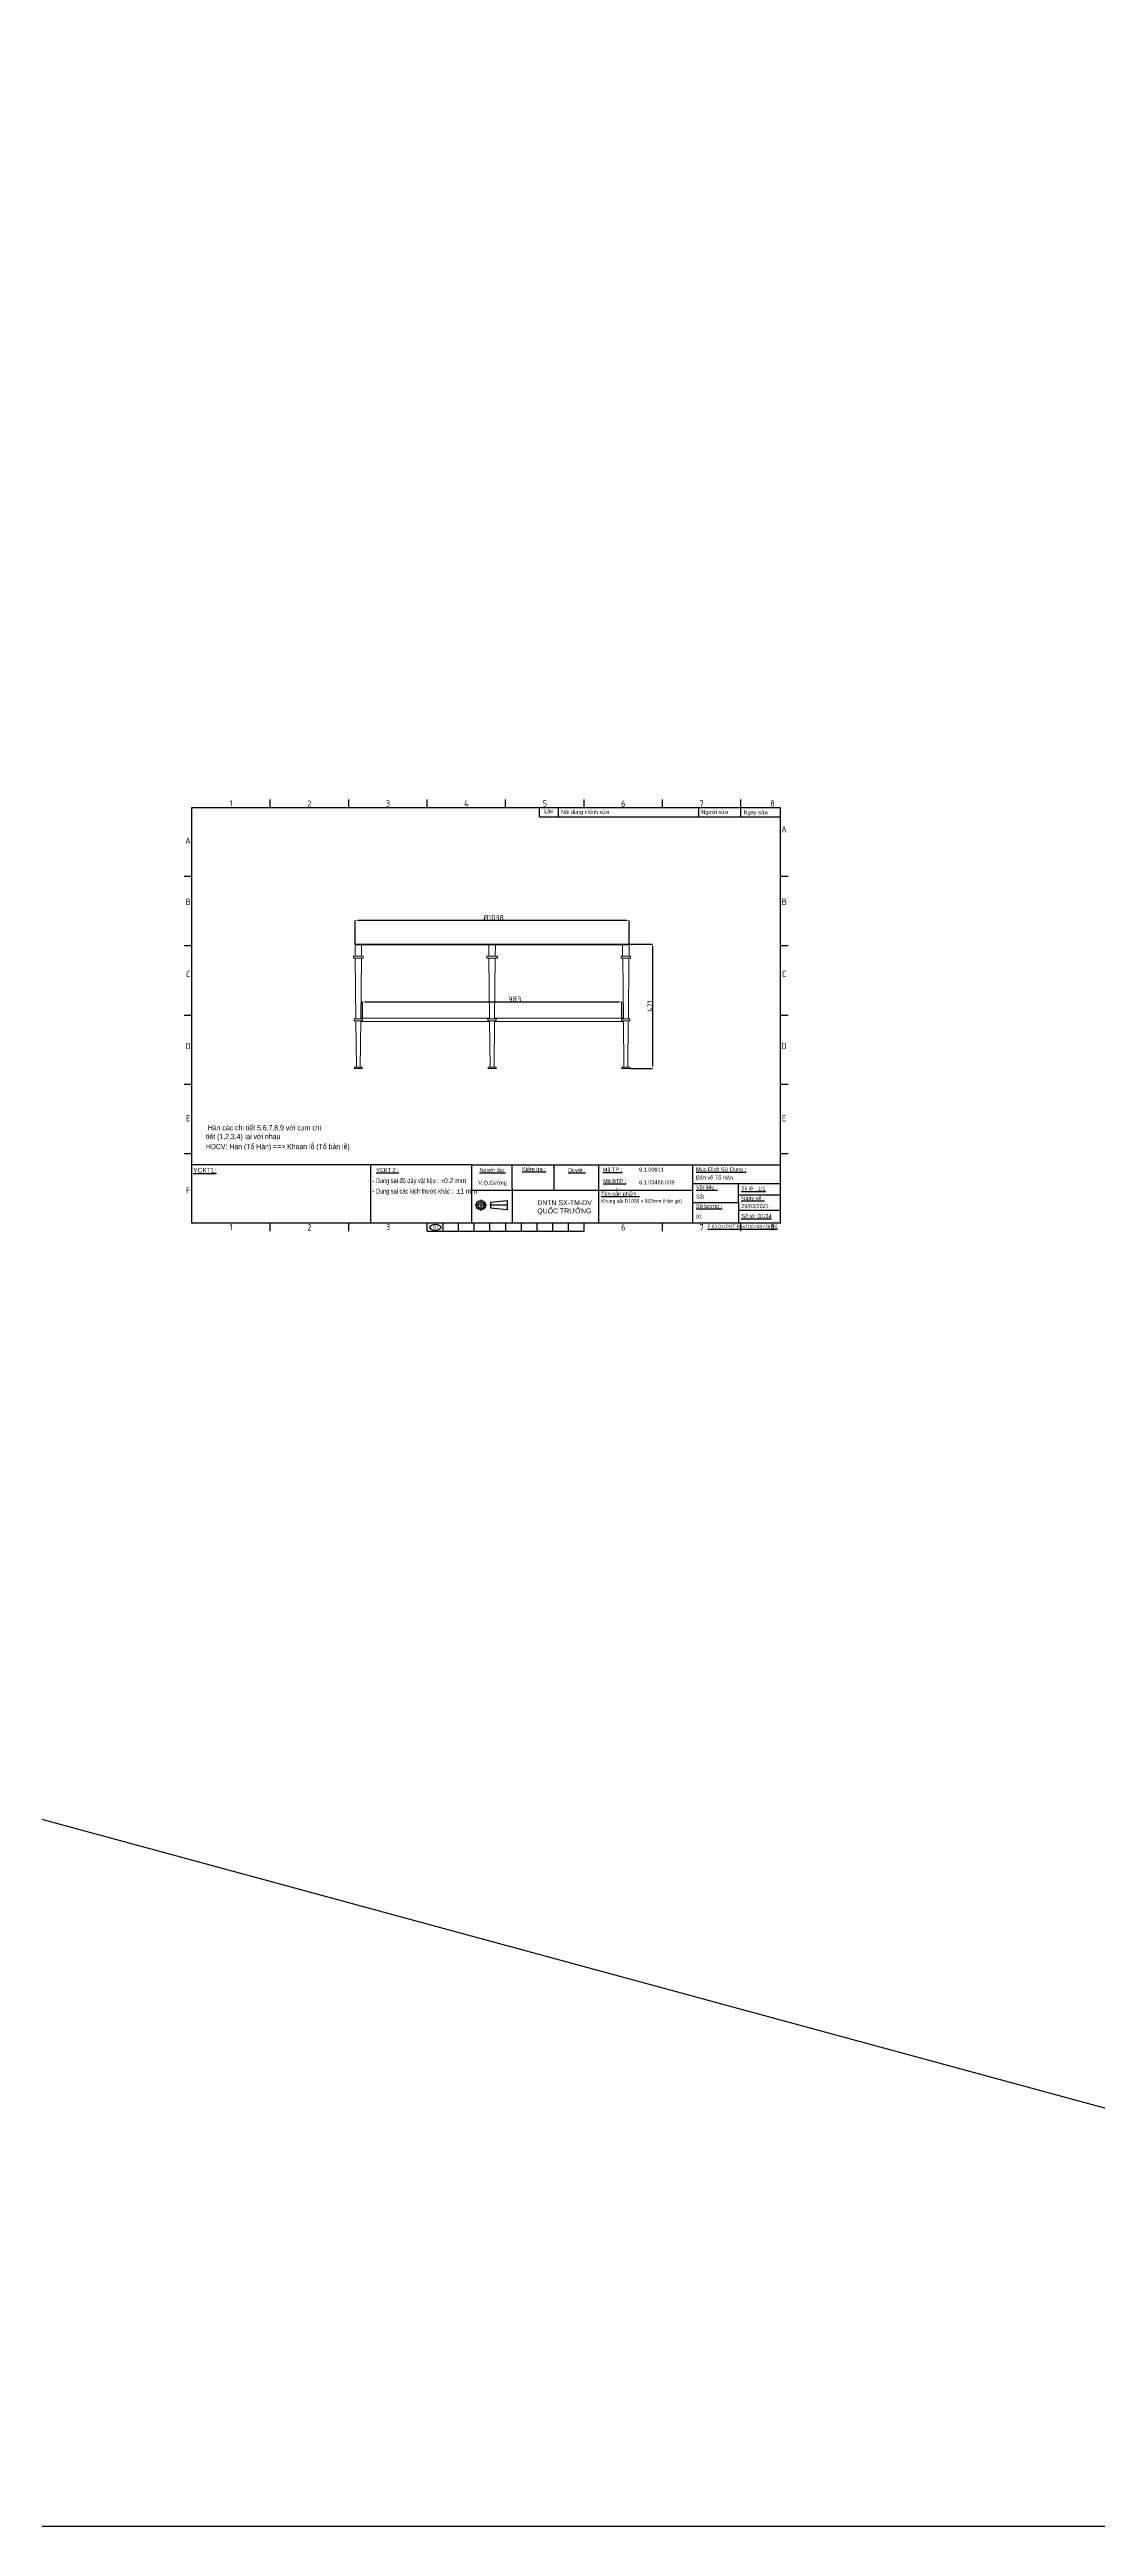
# Model space of a CAD drawing. Header units: millimetres. Extents: x -205945 to -46279, y 28253 to 108078.
# Drawn here: x -76621 to -72653, y 28253 to 37634 of the extents above; entities that cross this region are included whole.
import ezdxf

# ---------------------------------------------------------------- set-up
doc = ezdxf.new("R2010")
doc.units = ezdxf.units.MM
doc.header["$PDMODE"] = 2
for name, pattern in [('CENTER', [2, 1.25, -0.25, 0.25, -0.25]), ('CENTERX2', [4, 2.5, -0.5, 0.5, -0.5]), ('CONTPVMNIL', [0])]:
    doc.linetypes.add(name, pattern=pattern)
doc.layers.get('0').update_dxf_attribs({"linetype": 'CONTPVMNIL'})
doc.layers.get('DEFPOINTS').update_dxf_attribs({"color": 6})
for name, color, linetype in [('CENTER', 1, 'CENTERX2'), ('FRAME050', 6, 'Continuous'), ('MAIN', 7, 'Continuous')]:
    doc.layers.add(name, color=color, linetype=linetype)
doc.styles.add('ISOCP', font='isocp')
doc.styles.add('SLDTEXTSTYLE3', font='TXT', dxfattribs={"width": 0.65, "bigfont": 'bigfont'})
doc.styles.get("Standard").update_dxf_attribs({"font": 'isocp.shx'})
doc.styles.add('style1', font='arial.ttf', dxfattribs={"width": 0.75})
doc.dimstyles.new('Dim20$0', dxfattribs={"dimtxt": 20, "dimasz": 10, "dimexe": 0, "dimexo": 0, "dimgap": 0.6, "dimtad": 1, "dimtoh": 1, "dimdsep": 46, "dimtxsty": 'ISOCP', "dimcen": 0, "dimclrd": 3, "dimclre": 3, "dimclrt": 7, "dimadec": 3, "dimazin": 2, "dimtp": 0.05, "dimtm": 0.05, "dimtfac": 0.7, "dimtofl": 0, "dimtmove": 0, "dimatfit": 3, "dimfxl": 0, "dimtolj": 1, "dimarcsym": 0})

# ---------------------------------------------------------------- blocks, each defined once
blk = doc.blocks.new('ẢERHAEEH')
at = {"layer": 'FRAME050'}
for p, q in [((-261.4, 214), (-261.4, 217.9)), ((-221.8, 214), (-221.8, 217.9)), ((-182.2, 214), (-182.2, 217.9)), ((-142.6, 214), (-142.6, 217.9)), ((-103, 214), (-103, 217.9)), ((-63.4, 214), (-63.4, 217.9)), ((-23.8, 214), (-23.8, 217.9)), ((-301, 179), (-304.9, 179)), ((0, 179), (-4, 179)), ((-301, 144), (-304.9, 144)), ((0, 144), (-4, 144)), ((-304.9, 109), (-301, 109)), ((-4, 109), (0, 109)), ((-301, 74), (-304.9, 74)), ((0, 74), (-4, 74)), ((-301, 39), (-304.9, 39)), ((0, 39), (-4, 39)), ((-261.4, 0), (-261.4, 4)), ((-221.8, 0), (-221.8, 4)), ((-182.2, 0), (-182.2, 4)), ((-182.2, 0), (-103, 0)), ((-174.2, 0), (-174.2, 4)), ((-166.3, 0), (-166.3, 4)), ((-158.4, 0), (-158.4, 4)), ((-150.5, 0), (-150.5, 4)), ((-142.6, 4), (-142.6, 0)), ((-134.6, 0), (-134.6, 4)), ((-126.7, 0), (-126.7, 4)), ((-118.8, 0), (-118.8, 4)), ((-110.9, 0), (-110.9, 4)), ((-103, 0), (-103, 4)), ((-63.4, 0), (-63.4, 4)), ((-23.8, 0), (-23.8, 4))]:
    blk.add_line(p, q, dxfattribs=at)
at = {"layer": 'MAIN', "color": 7, "linetype": 'Continuous'}
blk.add_lwpolyline([(-301, 214), (-4, 214), (-4, 4), (-301, 4)], close=True, dxfattribs=at)
at = {"layer": 'FRAME050', "style": 'ISOCP'}
for s, p in [('1', (-282, 214.4)), ('2', (-242.7, 214.3)), ('3', (-203.1, 214.4)), ('4', (-163.6, 214.4)), ('5', (-123.9, 214.4)), ('6', (-84.3, 214.3)), ('7', (-44.7, 214.4)), ('8', (-9, 214.4)), ('A', (-3.4, 201.2)), ('A', (-304.4, 195.6)), ('B', (-304.2, 164.7)), ('B', (-3.2, 164.7)), ('C', (-304, 128.3)), ('C', (-3, 128.3)), ('D', (-304.3, 91.9)), ('D', (-3.3, 91.9)), ('E', (-304, 55.4)), ('E', (-3.1, 55.4)), ('F', (-304, 19)), ('1', (-282, 0.4)), ('2', (-242.7, 0.3)), ('3', (-203.1, 0.5)), ('6', (-84.3, 0.3)), ('7', (-44.7, 0.4)), ('8', (-9, 0.4))]:
    blk.add_text(s, height=3.17, dxfattribs=at).set_placement(p)
blk = doc.blocks.new('*D521')
at = {"color": 3, "lineweight": -2, "ltscale": 30, "transparency": 16777216}
for p, q in [((-74426.1, 34245.9), (-74337.2, 34245.9)), ((-74337.2, 34235.9), (-74337.2, 33784.9)), ((-74423.6, 33774.9), (-74337.2, 33774.9))]:
    blk.add_line(p, q, dxfattribs=at)
at = {"color": 3, "ltscale": 30, "transparency": 16777216}
for points in [[(-74338.9, 34235.9), (-74335.5, 34235.9), (-74337.2, 34245.9)], [(-74338.9, 33784.9), (-74335.5, 33784.9), (-74337.2, 33774.9)]]:
    blk.add_solid(points, dxfattribs=at)
at = {"layer": 'DEFPOINTS', "color": 0, "ltscale": 30, "transparency": 16777216}
for p in [(-74426.1, 34245.9), (-74423.6, 33774.9), (-74337.2, 33774.9)]:
    blk.add_point(p, dxfattribs=at)
at = {"color": 7, "ltscale": 30, "transparency": 16777216, "insert": (-74347.8, 34010.4), "char_height": 20, "attachment_point": 5, "rotation": 90, "style": 'ISOCP'}
blk.add_mtext('\\A1;471', dxfattribs=at)
blk = doc.blocks.new('*D522')
at = {"color": 3, "lineweight": -2, "ltscale": 30, "transparency": 16777216}
for p, q in [((-75464.1, 34245.9), (-75464.1, 34335.3)), ((-74436.1, 34335.3), (-75454.1, 34335.3)), ((-74426.1, 34245.9), (-74426.1, 34335.3))]:
    blk.add_line(p, q, dxfattribs=at)
at = {"color": 3, "ltscale": 30, "transparency": 16777216}
for points in [[(-75454.1, 34336.9), (-75454.1, 34333.6), (-75464.1, 34335.3)], [(-74436.1, 34336.9), (-74436.1, 34333.6), (-74426.1, 34335.3)]]:
    blk.add_solid(points, dxfattribs=at)
at = {"layer": 'DEFPOINTS', "color": 0, "ltscale": 30, "transparency": 16777216}
for p in [(-75464.1, 34335.3), (-75464.1, 34245.9), (-74426.1, 34245.9)]:
    blk.add_point(p, dxfattribs=at)
at = {"color": 7, "ltscale": 30, "transparency": 16777216, "insert": (-74939.5, 34345.9), "char_height": 20, "attachment_point": 5, "style": 'ISOCP'}
blk.add_mtext('\\A1;%%C1038', dxfattribs=at)
blk = doc.blocks.new('*D523')
at = {"color": 3, "lineweight": -2, "ltscale": 30, "transparency": 16777216}
for p, q in [((-75436.2, 33958.9), (-75436.2, 34026.5)), ((-75426.2, 34026.5), (-74464.1, 34026.5)), ((-74454.1, 33958.9), (-74454.1, 34026.5))]:
    blk.add_line(p, q, dxfattribs=at)
at = {"color": 3, "ltscale": 30, "transparency": 16777216}
for points in [[(-75426.2, 34028.1), (-75426.2, 34024.8), (-75436.2, 34026.5)], [(-74464.1, 34028.1), (-74464.1, 34024.8), (-74454.1, 34026.5)]]:
    blk.add_solid(points, dxfattribs=at)
at = {"layer": 'DEFPOINTS', "color": 0, "ltscale": 30, "transparency": 16777216}
for p in [(-75436.2, 33958.9), (-74454.1, 34026.5), (-74454.1, 33958.9)]:
    blk.add_point(p, dxfattribs=at)
at = {"color": 7, "ltscale": 30, "transparency": 16777216, "insert": (-74859.3, 34037.1), "char_height": 20, "attachment_point": 5, "style": 'ISOCP'}
blk.add_mtext('\\A1;983', dxfattribs=at)

msp = doc.modelspace()

# ---------------------------------------------------------------- linework, layer by layer
at = {"ltscale": 30}
msp.add_line((-135875.365, 47014.308), (-66788.624, 28252.757), dxfattribs=at)
at = {"color": 0, "linetype": 'Continuous', "lineweight": 0, "extrusion": (0, 1, 0)}
for p, q in [((-75464.163, 34242.904, 0), (-75463.699, 34199.904, 0)), ((-74945.128, 34245.904, 0), (-75464.128, 34245.904, 0)), ((-75464.128, 34242.904, 0), (-75464.128, 34245.904, 0)), ((-75463.977, 34242.904, 0), (-74957.628, 34242.904, 0)), ((-75439.163, 34242.904, 0), (-75439.628, 34199.904, 0)), ((-74957.628, 34242.904, 0), (-74957.164, 34199.904, 0)), ((-74932.628, 34242.904, 0), (-74957.628, 34242.904, 0)), ((-74426.128, 34245.904, 0), (-74945.128, 34245.904, 0)), ((-74932.628, 34242.904, 0), (-74933.092, 34199.904, 0)), ((-74932.628, 34242.904, 0), (-74426.278, 34242.904, 0)), ((-74451.092, 34242.904, 0), (-74450.628, 34199.904, 0)), ((-74426.092, 34242.904, 0), (-74426.557, 34199.904, 0)), ((-74426.128, 34242.904, 0), (-74426.128, 34245.904, 0)), ((-75469.663, 34199.904, 0), (-75433.663, 34199.904, 0)), ((-75469.663, 34199.904, 0), (-75469.663, 34191.904, 0)), ((-75433.663, 34191.904, 0), (-75469.663, 34191.904, 0)), ((-75463.613, 34191.904, 0), (-75461.14, 33962.904, 0)), ((-75439.714, 34191.904, 0), (-75442.187, 33962.904, 0)), ((-75433.663, 34199.904, 0), (-75433.663, 34191.904, 0)), ((-74965.628, 34199.904, 0), (-74965.628, 34191.904, 0)), ((-74965.628, 34199.904, 0), (-74960.628, 34199.904, 0)), ((-74960.628, 34191.904, 0), (-74965.628, 34191.904, 0)), ((-74960.628, 34199.904, 0), (-74924.628, 34199.904, 0)), ((-74924.628, 34191.904, 0), (-74960.628, 34191.904, 0)), ((-74957.077, 34191.904, 0), (-74954.604, 33962.904, 0)), ((-74933.179, 34191.904, 0), (-74935.652, 33962.904, 0)), ((-74924.628, 34199.904, 0), (-74924.628, 34191.904, 0)), ((-74456.685, 34199.904, 0), (-74456.685, 34191.904, 0)), ((-74456.685, 34199.904, 0), (-74420.685, 34199.904, 0)), ((-74420.685, 34191.904, 0), (-74456.685, 34191.904, 0)), ((-74450.542, 34191.904, 0), (-74448.069, 33962.904, 0)), ((-74426.643, 34191.904, 0), (-74429.116, 33962.904, 0)), ((-74420.685, 34199.904, 0), (-74420.685, 34191.904, 0)), ((-75467.163, 33962.904, 0), (-75436.163, 33962.904, 0)), ((-75467.163, 33962.904, 0), (-75467.163, 33954.904, 0)), ((-75442.166, 33964.904, 0), (-74954.626, 33964.904, 0)), ((-75436.163, 33962.904, 0), (-75436.163, 33954.904, 0)), ((-74960.628, 33962.904, 0), (-74960.628, 33954.904, 0)), ((-74960.628, 33962.904, 0), (-74929.628, 33962.904, 0)), ((-74935.63, 33964.904, 0), (-74448.09, 33964.904, 0)), ((-74929.628, 33962.904, 0), (-74929.628, 33954.904, 0)), ((-74454.092, 33962.904, 0), (-74454.092, 33954.904, 0)), ((-74454.092, 33962.904, 0), (-74423.092, 33962.904, 0)), ((-74423.092, 33962.904, 0), (-74423.092, 33954.904, 0)), ((-75436.163, 33954.904, 0), (-75467.163, 33954.904, 0)), ((-75461.053, 33954.904, 0), (-75459.163, 33779.904, 0)), ((-75442.274, 33954.904, 0), (-75444.163, 33779.904, 0)), ((-75442.295, 33952.904, 0), (-74954.496, 33952.904, 0)), ((-74929.628, 33954.904, 0), (-74960.628, 33954.904, 0)), ((-74954.518, 33954.904, 0), (-74952.628, 33779.904, 0)), ((-74935.738, 33954.904, 0), (-74937.628, 33779.904, 0)), ((-74935.76, 33952.904, 0), (-74447.961, 33952.904, 0)), ((-74423.092, 33954.904, 0), (-74454.092, 33954.904, 0)), ((-74447.982, 33954.904, 0), (-74446.092, 33779.904, 0)), ((-74429.203, 33954.904, 0), (-74431.092, 33779.904, 0)), ((-75436.663, 33779.904, 0), (-75466.663, 33779.904, 0)), ((-75466.663, 33779.904, 0), (-75466.663, 33774.904, 0)), ((-75466.663, 33774.904, 0), (-75436.663, 33774.904, 0)), ((-75436.663, 33779.904, 0), (-75436.663, 33774.904, 0)), ((-74930.128, 33779.904, 0), (-74960.128, 33779.904, 0)), ((-74960.128, 33779.904, 0), (-74960.128, 33774.904, 0)), ((-74960.128, 33774.904, 0), (-74930.128, 33774.904, 0)), ((-74930.128, 33779.904, 0), (-74930.128, 33774.904, 0)), ((-74423.592, 33779.904, 0), (-74453.592, 33779.904, 0)), ((-74453.592, 33779.904, 0), (-74453.592, 33774.904, 0)), ((-74453.592, 33774.904, 0), (-74423.592, 33774.904, 0)), ((-74423.592, 33779.904, 0), (-74423.592, 33774.904, 0))]:
    msp.add_line(p, q, dxfattribs=at)
for p, q in [((-75022.393, 33410.145, 0), (-76081.658, 33410.145, 0)), ((-75405.25, 33410.145, 0), (-75405.25, 33188.198, 0)), ((-74711.105, 33410.145, 0), (-74711.105, 33313.375, 0)), ((-74184.691, 33338.501, 0), (-74184.691, 33410.145, 0)), ((-75022.393, 33313.375, 0), (-74541.223, 33313.375, 0)), ((-74869.428, 33319.528, 0), (-74869.428, 33188.198, 0)), ((-74472.879, 33319.528, 0), (-74471.918, 33319.528, 0)), ((-74011.889, 33296.297, 0), (-73854.158, 33296.297, 0)), ((-74011.889, 33237.475, 0), (-73854.158, 33237.475, 0))]:
    msp.add_line(p, q)
at = {"ltscale": 3}
msp.add_line((-74541.223, 33313.375, 0), (-74184.691, 33313.375, 0), dxfattribs=at)
at = {"linetype": 'ByBlock'}
msp.add_line((-74011.889, 33267.398, 0), (-74011.889, 33188.198, 0), dxfattribs=at)
at = {"ltscale": 30}
msp.add_lwpolyline([(-135875.365, 47014.308), (-66788.624, 47014.308), (-66788.624, 28252.757), (-135875.365, 28252.757)], close=True, dxfattribs=at)
at = {"color": 1}
msp.add_ellipse((-75160.262, 33173.003, 0), major_axis=(-21.079, 0), ratio=0.55171628, dxfattribs=at)
at = {"layer": 'CENTER', "color": 1, "linetype": 'CENTER', "ltscale": 0.05}
for p, q in [((-74966.121, 33256.649, 0), (-75008.905, 33256.649, 0)), ((-74987.513, 33278.041, 0), (-74987.513, 33235.257, 0))]:
    msp.add_line(p, q, dxfattribs=at)
at = {"layer": 'CENTER'}
msp.add_line((-74884.96, 33256.649, 0), (-74954.284, 33256.649, 0), dxfattribs=at)
at = {"layer": 'MAIN'}
for p, q in [((-74765.873, 34727.198, 0), (-74765.873, 34763.198, 0)), ((-74765.873, 34727.198, 0), (-73854.158, 34727.198, 0)), ((-74693.873, 34727.198, 0), (-74693.873, 34763.198, 0)), ((-74162.665, 34727.198, 0), (-74162.665, 34763.198, 0)), ((-74002.658, 34727.198, 0), (-74002.658, 34763.198, 0)), ((-75022.393, 33313.375, 0), (-75022.393, 33410.145, 0)), ((-75022.393, 33410.145, 0), (-73854.158, 33410.145, 0)), ((-74869.428, 33319.528, 0), (-74869.428, 33410.145, 0)), ((-74541.223, 33338.501, 0), (-74541.223, 33410.145, 0)), ((-75022.393, 33188.198, 0), (-75022.393, 33313.375, 0)), ((-74541.223, 33267.398, 0), (-74541.223, 33338.501, 0)), ((-74184.691, 33338.501, 0), (-73854.158, 33338.501, 0)), ((-74184.691, 33267.398, 0), (-74184.691, 33338.501, 0)), ((-74011.889, 33267.398, 0), (-74011.889, 33338.501, 0)), ((-74951.551, 33268.41, 0), (-74888.342, 33274.291, 0)), ((-74951.551, 33268.41, 0), (-74951.551, 33244.888, 0)), ((-74888.342, 33239.007, 0), (-74951.551, 33244.888, 0)), ((-74888.342, 33274.291, 0), (-74888.342, 33239.007, 0)), ((-74541.223, 33188.198, 0), (-74541.223, 33267.398, 0)), ((-74184.691, 33267.398, 0), (-74011.889, 33267.398, 0)), ((-74184.691, 33188.198, 0), (-74184.691, 33267.398, 0)), ((-74003.26, 33267.398, 0), (-74002.945, 33267.398, 0))]:
    msp.add_line(p, q, dxfattribs=at)
for radius in [17.642, 11.761]:
    msp.add_circle((-74987.513, 33256.649, 0), radius, dxfattribs=at)

# ---------------------------------------------------------------- block references
at = {"xscale": 7.5, "yscale": 7.5, "zscale": 7.5}
msp.add_blockref('ẢERHAEEH', (-73824.458, 33158.498, 0), dxfattribs=at)

# ---------------------------------------------------------------- texts
at = {"attachment_point": 1}
for s, insert, char_height, width in [('{\\fArial|b0|i0|c0|p34;Lần}', (-74747.748, 34756.098, 0), 15, 24.50884), ('{\\fArial|b0|i0|c0|p34;\\LYCKT1:}', (-76077.23, 33398.175, 0), 18, 28.97216), ('{\\fArial|b0|i0|c0|p34;29/03/2021}', (-74001.683, 33260.608, 0), 15, 11.98235), ('{\\LF.03.01/PKT.Rev1(10/08/2020)}', (-74128.9, 33182.605, 0), 13.5, 28.97216)]:
    msp.add_mtext(s, dxfattribs=dict(at, insert=insert, char_height=char_height, width=width))
at = {"color": 0, "attachment_point": 1, "style": 'SLDTEXTSTYLE3'}
for s, insert, char_height, width in [('{\\fArial|b0|i0|c0|p34;\\W1;\\C256;Nội dung chỉnh sửa}', (-74683.823, 34753.618, 0), 15, 274.88014), ('{\\fArial|b0|i0|c0|p34;\\W1;\\C256;Người sửa}', (-74152.616, 34753.618, 0), 15, 274.88014), ('{\\fArial|b0|i0|c0|p34;\\W1;\\C256;Ngày sửa}', (-73992.608, 34752.318, 0), 15, 274.88014), ('{\\fArial|b0|i0|c0|p34;\\W1;\\L\\C256;YCKT 2 :}', (-75383.902, 33397.641, 0), 15, 104.20621), ('{\\fArial|b0|i0|c0|p34;\\W1;\\L\\C256;Người lập:}', (-74993.019, 33397.641, 0), 15, 104.20621), ('{\\fArial|b0|i0|c0|p34;\\W1;\\L\\C256;Kiểm tra :}', (-74831.577, 33401.274, 0), 15, 104.20621), ('{\\fArial|b0|i0|c0|p34;\\W1;\\L\\C256;Duyệt :}', (-74657.223, 33397.641, 0), 15, 104.20621), ('{\\fArial|b0|i0|c0|p34;\\W1;\\L\\C256;Mã TP :}', (-74525.868, 33398.714, 0), 15, 104.20621), ('{\\fArial|b0|i0|c0|p34;\\W1;\\C256;9.1.00911}', (-74388.401, 33398.934, 0), 15, 104.20621), ('{\\fArial|b0|i0|c0|p34;\\W1;\\L\\C256;Mục Đích Sử Dụng :}', (-74172.736, 33400.08, 0), 15, 198.90063), ('{\\fArial|b0|i0|c0|p34; - Dung sai độ dày vật liệu : \\W0.933;%%P0.2 mm}', (-75404.429, 33359.033, 0), 18.75, 604.403), ('{\\fArial|b0|i0|c0|p34; - Dung sai các kích thước khác : \\W0.933; %%P1 mm}', (-75404.429, 33319.632, 0), 18.75, 604.403), ('{\\fArial|b0|i0|c0|p34;\\W1;\\C256;V.Q.Cường}', (-74997.365, 33349.256, 0), 15, 104.20621), ('{\\fArial|b0|i0|c0|p34;\\W1;\\L\\C256;Tên sản phẩm :}', (-74532.143, 33307.729, 0), 15, 152.67102), ('{\\fArial|b0|i0|c0|p34;\\W1;\\L\\C256;Mã BTP :}', (-74524.905, 33355.774, 0), 15, 104.20621), ('{\\fArial|b0|i0|c0|p34;\\W1;\\C256;8.1.03486.009}', (-74388.401, 33350.921, 0), 15, 104.20621), ('{\\fArial|b0|i0|c0|p34;\\W1;\\L\\C256;Vật liệu :}', (-74172.736, 33332.11, 0), 15, 104.20621), ('{\\fArial|b0|i0|c0|p34;\\W1;\\C256;Bản vẽ Tổ Hàn}', (-74172.736, 33368.93, 0), 15, 198.90063), ('{\\fArial|b0|i0|c0|p34;\\W1;\\L\\C256;Tỷ lệ : 1/1}', (-74001.554, 33327.22, 0), 15, 104.20621), ('{\\fArial|b0|i0|c0|p34;\\W1;\\C256;DNTN SX-TM-DV QUỐC TRƯỞNG}', (-74773.831, 33275.73, 0), 18.75, 279.39865), ('{\\fArial|b0|i0|c0|p34;\\W1;\\C256;Khung sắt D1038 x 983mm (Hàn gò) }', (-74533.2, 33279.741, 0), 13.5, 352.68269), ('{\\fArial|b0|i0|c0|p34;\\W1;\\L\\C256;Số lượng :}', (-74172.736, 33261.007, 0), 15, 104.20621), ('{\\fArial|b0|i0|c0|p34;\\W1;\\C256;01}', (-74172.736, 33221.407, 0), 15, 104.20621), ('{\\fArial|b0|i0|c0|p34;\\W1;\\C256;Sắt }', (-74172.736, 33296.559, 0), 15, 104.20621), ('{\\fArial|b0|i0|c0|p34;\\W1;\\L\\C256;Ngày vẽ :}', (-74001.554, 33291.536, 0), 15, 104.20621), ('{\\fArial|b0|i0|c0|p34;\\W1;\\L\\C256;Số tờ :31/34}', (-74001.554, 33222.934, 0), 15, 137.10875)]:
    msp.add_mtext(s, dxfattribs=dict(at, insert=insert, char_height=char_height, width=width))
at = {"ltscale": 30, "char_height": 20, "attachment_point": 1, "style": 'style1'}
for s, insert, width in [(' Hàn các chi tiết 5,6,7,8,9 với cụm chi tiết (1,2,3,4) lại với nhau ', (-76028.754, 33560.2, 0), 366.34768), ('HDCV: Hàn (Tổ Hàn) ==> Khoan lỗ (Tổ bản lề)', (-76028.754, 33488.909, 0), 441.65253)]:
    msp.add_mtext(s, dxfattribs=dict(at, insert=insert, width=width))
at = {"color": 7, "insert": (-75168.483, 33181.209, 0), "char_height": 15, "width": 24.50884, "attachment_point": 1}
msp.add_mtext('01', dxfattribs=at)

# ---------------------------------------------------------------- dimensions: what is measured, and where the dimension line sits
at = {"ltscale": 30}
for base, p1, p2, text, picture, middle in [((-75464.128, 34335.27, 0), (-74426.128, 34245.904, 0), (-75464.128, 34245.904, 0), '%%C<>', '*D522', (-74939.462, 34335.27, 0)), ((-74454.092, 34026.472, 0), (-75436.163, 33958.904, 0), (-74454.092, 33958.904, 0), '983', '*D523', (-74859.332, 34026.472, 0))]:
    dim = msp.add_linear_dim(base=base, p1=p1, p2=p2, text=text, dimstyle='Dim20$0', dxfattribs=at)
    dim.commit()
    dim.dimension.update_dxf_attribs({"geometry": picture, "text_midpoint": middle, "dimtype": 160})
dim = msp.add_linear_dim(base=(-74337.212, 33774.904, 0), p1=(-74426.128, 34245.904, 0), p2=(-74423.592, 33774.904, 0), angle=90, dimstyle='Dim20$0', dxfattribs=at)
dim.commit()
dim.dimension.update_dxf_attribs({"geometry": '*D521', "text_midpoint": (-74337.212, 34010.404, 0), "dimtype": 160})

doc.saveas('drawing.dxf')
